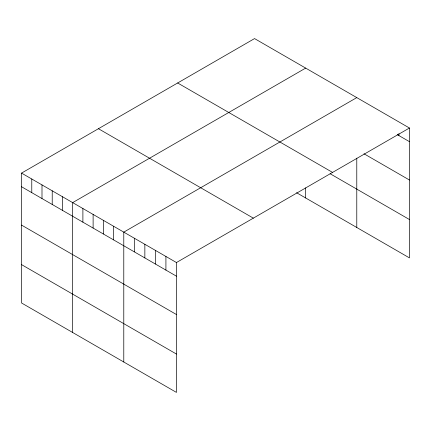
<?xml version="1.0" encoding="UTF-8"?>
<svg xmlns="http://www.w3.org/2000/svg" width="431" height="431" viewBox="0 0 431 431"><rect width="100%" height="100%" fill="white"/><g stroke="black" fill="none" stroke-linecap="round" stroke-linejoin="round"><path stroke-width="0.65" d="M21.55 173.106L176.451 262.538L176.451 392.415L21.55 302.982L21.55 173.106L254.549 38.585L409.45 128.018L409.45 257.894L296.576 192.727M305.665 68.098L72.667 202.618L72.667 332.495M356.782 97.611L123.783 232.131L123.783 362.008M176.451 262.538L409.45 128.018M397.253 134.617L409.45 141.659M363.99 153.77L409.45 180.018M177.658 82.978L332.56 172.411M330.087 173.715L409.45 219.535M98.44 128.718L253.342 218.145M21.55 186.747L176.451 276.179M21.55 225.101L176.451 314.533M21.55 264.623L176.451 354.056M398.917 133.626L398.917 135.576M356.782 158.172L356.782 227.487M305.665 187.878L305.665 197.974M165.919 256.456L165.919 270.097M155.386 250.379L155.386 264.014M144.854 244.296L144.854 257.932M134.321 238.214L134.321 251.849M113.563 226.232L113.563 239.868M103.338 220.327L103.338 233.968M93.118 214.422L93.118 228.064M82.892 208.523L82.892 222.159M62.447 196.719L62.447 210.355M52.221 190.814L52.221 204.456M41.996 184.91L41.996 198.551M31.775 179.01L31.775 192.646"/></g></svg>
